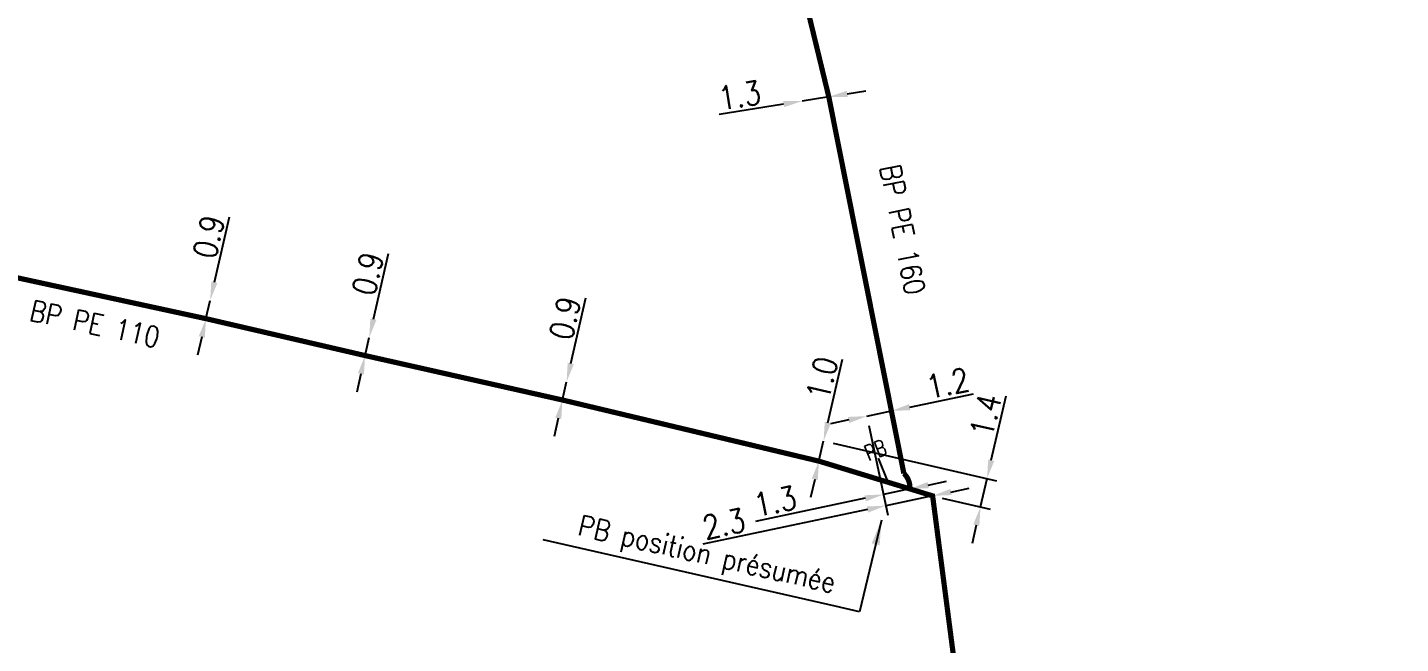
# Model space of a CAD drawing. Header units: millimetres. Extents: x 185000 to 186000, y 127990 to 129010.
# Drawn here: x 185442.7 to 185508.8, y 128583.5 to 128613.1 of the extents above; entities that cross this region are included whole.
import ezdxf
from ezdxf.enums import TextEntityAlignment as Align

# ---------------------------------------------------------------- set-up
doc = ezdxf.new("R2010")
doc.units = ezdxf.units.MM
doc.header["$PDMODE"] = 34
doc.linetypes.add('L_25_PE', pattern=[2000, 1000, 1000])
doc.layers.get('0').update_dxf_attribs({"linetype": 'CONTINUOUS'})
doc.layers.get('DEFPOINTS').update_dxf_attribs({"linetype": 'CONTINUOUS'})
doc.layers.add('L_150', color=1, linetype='CONTINUOUS')
doc.layers.add('L_340', color=7, linetype='CONTINUOUS')
doc.styles.add('G_ROMANS', font='ROMANS.SHX', dxfattribs={"width": 0.75})
doc.styles.get("Standard").update_dxf_attribs({"font": 'romans.shx', "width": 0.85})
doc.dimstyles.get("Standard").update_dxf_attribs({"dimtxt": 1.5, "dimasz": 1.2, "dimexe": 0.625, "dimexo": 0.625, "dimgap": 0.25, "dimtad": 1, "dimdec": 1, "dimzin": 0, "dimdsep": 46, "dimtxsty": 'Standard', "dimcen": -0.5, "dimadec": 0, "dimazin": 0, "dimtfac": 1, "dimtdec": 1, "dimtmove": 0, "dimatfit": 3, "dimfxl": 0, "dimtolj": 1, "dimtzin": 0, "dimarcsym": 0})

# ---------------------------------------------------------------- blocks, each defined once
blk = doc.blocks.new('*D902')
at = {"layer": 'DEFPOINTS', "color": 0, "linetype": 'Continuous', "transparency": 16777216}
for p in [(185479.989, 128609.582), (185479.989, 128609.582), (185481.273, 128609.788)]:
    blk.add_point(p, dxfattribs=at)
at = {"layer": 'L_150', "color": 0, "linetype": 'Continuous', "lineweight": -2, "transparency": 16777216}
for p, q in [((185482.161, 128609.93), (185483.05, 128610.073)), ((185479.1, 128609.44), (185475.998, 128608.942)), ((185481.273, 128609.788), (185479.989, 128609.582))]:
    blk.add_line(p, q, dxfattribs=at)
at = {"layer": 'L_150', "color": 0, "linetype": 'Continuous', "transparency": 16777216}
for points in [[(185482.137, 128610.079), (185482.185, 128609.782), (185481.273, 128609.788)], [(185479.077, 128609.588), (185479.124, 128609.292), (185479.989, 128609.582)]]:
    blk.add_solid(points, dxfattribs=at)
at = {"layer": 'L_150', "color": 0, "linetype": 'Continuous', "transparency": 16777216, "insert": (185476.986, 128609.86), "char_height": 1.125, "attachment_point": 5, "rotation": 9.10855}
blk.add_mtext('\\A1;1.3', dxfattribs=at)
blk = doc.blocks.new('*D1014')
at = {"layer": 'DEFPOINTS', "color": 0, "linetype": 'Continuous', "transparency": 16777216}
for p in [(185468.662, 128596.083), (185468.662, 128596.083), (185468.462, 128595.205)]:
    blk.add_point(p, dxfattribs=at)
at = {"layer": 'L_150', "color": 0, "linetype": 'Continuous', "lineweight": -2, "transparency": 16777216}
for p, q in [((185468.861, 128596.96), (185469.579, 128600.113)), ((185468.462, 128595.205), (185468.662, 128596.083)), ((185468.262, 128594.328), (185468.062, 128593.45))]:
    blk.add_line(p, q, dxfattribs=at)
at = {"layer": 'L_150', "color": 0, "linetype": 'Continuous', "transparency": 16777216}
for points in [[(185468.715, 128596.994), (185469.008, 128596.927), (185468.662, 128596.083)], [(185468.116, 128594.361), (185468.408, 128594.294), (185468.462, 128595.205)]]:
    blk.add_solid(points, dxfattribs=at)
at = {"layer": 'L_150', "color": 0, "linetype": 'Continuous', "transparency": 16777216, "insert": (185468.589, 128599.142), "char_height": 1.125, "attachment_point": 5, "rotation": 77.17665}
blk.add_mtext('\\A1;0.9', dxfattribs=at)
blk = doc.blocks.new('*D1015')
at = {"layer": 'DEFPOINTS', "color": 0, "linetype": 'Continuous', "transparency": 16777216}
for p in [(185459.17, 128598.219), (185459.17, 128598.219), (185458.969, 128597.342)]:
    blk.add_point(p, dxfattribs=at)
at = {"layer": 'L_150', "color": 0, "linetype": 'Continuous', "lineweight": -2, "transparency": 16777216}
for p, q in [((185459.37, 128599.096), (185460.09, 128602.248)), ((185458.969, 128597.342), (185459.17, 128598.219)), ((185458.769, 128596.464), (185458.568, 128595.587))]:
    blk.add_line(p, q, dxfattribs=at)
at = {"layer": 'L_150', "color": 0, "linetype": 'Continuous', "transparency": 16777216}
for points in [[(185459.224, 128599.13), (185459.516, 128599.063), (185459.17, 128598.219)], [(185458.623, 128596.498), (185458.915, 128596.431), (185458.969, 128597.342)]]:
    blk.add_solid(points, dxfattribs=at)
at = {"layer": 'L_150', "color": 0, "linetype": 'Continuous', "transparency": 16777216, "insert": (185459.099, 128601.278), "char_height": 1.125, "attachment_point": 5, "rotation": 77.12924}
blk.add_mtext('\\A1;0.9', dxfattribs=at)
blk = doc.blocks.new('*D1016')
at = {"layer": 'DEFPOINTS', "color": 0, "linetype": 'Continuous', "transparency": 16777216}
for p in [(185451.518, 128599.994), (185451.518, 128599.994), (185451.316, 128599.117)]:
    blk.add_point(p, dxfattribs=at)
at = {"layer": 'L_150', "color": 0, "linetype": 'Continuous', "lineweight": -2, "transparency": 16777216}
for p, q in [((185451.719, 128600.871), (185452.442, 128604.022)), ((185451.316, 128599.117), (185451.518, 128599.994)), ((185451.115, 128598.239), (185450.914, 128597.362))]:
    blk.add_line(p, q, dxfattribs=at)
at = {"layer": 'L_150', "color": 0, "linetype": 'Continuous', "transparency": 16777216}
for points in [[(185451.573, 128600.905), (185451.865, 128600.837), (185451.518, 128599.994)], [(185450.969, 128598.273), (185451.261, 128598.206), (185451.316, 128599.117)]]:
    blk.add_solid(points, dxfattribs=at)
at = {"layer": 'L_150', "color": 0, "linetype": 'Continuous', "transparency": 16777216, "insert": (185451.45, 128603.053), "char_height": 1.125, "attachment_point": 5, "rotation": 77.07448}
blk.add_mtext('\\A1;0.9', dxfattribs=at)
blk = doc.blocks.new('*D1569')
at = {"layer": 'DEFPOINTS', "color": 0, "linetype": 'Continuous', "transparency": 16777216}
for p in [(185483.109, 128594.43), (185483.109, 128594.43), (185484.284, 128594.677)]:
    blk.add_point(p, dxfattribs=at)
at = {"layer": 'L_150', "color": 0, "linetype": 'Continuous', "lineweight": -2, "transparency": 16777216}
for p, q in [((185485.164, 128594.862), (185488.239, 128595.509)), ((185482.229, 128594.245), (185481.348, 128594.06)), ((185483.109, 128594.43), (185484.284, 128594.677))]:
    blk.add_line(p, q, dxfattribs=at)
at = {"layer": 'L_150', "color": 0, "linetype": 'Continuous', "transparency": 16777216}
for points in [[(185485.134, 128595.009), (185485.195, 128594.715), (185484.284, 128594.677)], [(185482.198, 128594.392), (185482.259, 128594.098), (185483.109, 128594.43)]]:
    blk.add_solid(points, dxfattribs=at)
at = {"layer": 'L_150', "color": 0, "linetype": 'Continuous', "transparency": 16777216, "insert": (185486.988, 128596.012), "char_height": 1.125, "attachment_point": 5, "rotation": 11.87008}
blk.add_mtext('\\A1;1.2', dxfattribs=at)
blk = doc.blocks.new('*D1570')
at = {"layer": 'DEFPOINTS', "color": 0, "linetype": 'Continuous', "transparency": 16777216}
for p in [(185481.023, 128593.237), (185481.023, 128593.237), (185480.798, 128592.263)]:
    blk.add_point(p, dxfattribs=at)
at = {"layer": 'L_150', "color": 0, "linetype": 'Continuous', "lineweight": -2, "transparency": 16777216}
for p, q in [((185481.224, 128594.114), (185481.929, 128597.176)), ((185480.798, 128592.263), (185481.023, 128593.237)), ((185480.596, 128591.386), (185480.394, 128590.509))]:
    blk.add_line(p, q, dxfattribs=at)
at = {"layer": 'L_150', "color": 0, "linetype": 'Continuous', "transparency": 16777216}
for points in [[(185481.078, 128594.148), (185481.371, 128594.081), (185481.023, 128593.237)], [(185480.45, 128591.419), (185480.743, 128591.352), (185480.798, 128592.263)]]:
    blk.add_solid(points, dxfattribs=at)
at = {"layer": 'L_150', "color": 0, "linetype": 'Continuous', "transparency": 16777216, "insert": (185480.947, 128596.252), "char_height": 1.125, "attachment_point": 5, "rotation": 77.03654}
blk.add_mtext('\\A1;1.0', dxfattribs=at)
blk = doc.blocks.new('*D1571')
at = {"layer": 'DEFPOINTS', "color": 0, "linetype": 'Continuous', "transparency": 16777216}
for p in [(185481.023, 128593.237), (185488.884, 128591.428), (185486.266, 128590.594)]:
    blk.add_point(p, dxfattribs=at)
at = {"layer": 'L_150', "color": 0, "linetype": 'Continuous', "lineweight": -2, "transparency": 16777216}
for p, q in [((185489.086, 128592.305), (185489.801, 128595.411)), ((185481.479, 128593.132), (185489.341, 128591.322)), ((185488.57, 128590.063), (185488.884, 128591.428)), ((185486.723, 128590.489), (185489.027, 128589.958)), ((185488.368, 128589.186), (185488.166, 128588.309))]:
    blk.add_line(p, q, dxfattribs=at)
at = {"layer": 'L_150', "color": 0, "linetype": 'Continuous', "transparency": 16777216}
for points in [[(185488.94, 128592.338), (185489.232, 128592.271), (185488.884, 128591.428)], [(185488.222, 128589.22), (185488.514, 128589.153), (185488.57, 128590.063)]]:
    blk.add_solid(points, dxfattribs=at)
at = {"layer": 'L_150', "color": 0, "linetype": 'Continuous', "transparency": 16777216, "insert": (185488.814, 128594.465), "char_height": 1.125, "attachment_point": 5, "rotation": 77.03654}
blk.add_mtext('\\A1;1.4', dxfattribs=at)
blk = doc.blocks.new('*D1572')
at = {"layer": 'DEFPOINTS', "color": 0, "linetype": 'Continuous', "transparency": 16777216}
for p in [(185483.109, 128594.43), (185486.266, 128590.594), (185484.015, 128590.121)]:
    blk.add_point(p, dxfattribs=at)
at = {"layer": 'L_150', "color": 0, "linetype": 'Continuous', "lineweight": -2, "transparency": 16777216}
for p, q in [((185483.206, 128593.972), (185484.112, 128589.662)), ((185487.147, 128590.779), (185488.027, 128590.964)), ((185486.266, 128590.594), (185484.015, 128590.121)), ((185483.134, 128589.936), (185475.221, 128588.272))]:
    blk.add_line(p, q, dxfattribs=at)
at = {"layer": 'L_150', "color": 0, "linetype": 'Continuous', "transparency": 16777216}
for points in [[(185487.116, 128590.926), (185487.178, 128590.632), (185486.266, 128590.594)], [(185483.104, 128590.082), (185483.165, 128589.789), (185484.015, 128590.121)]]:
    blk.add_solid(points, dxfattribs=at)
at = {"layer": 'L_150', "color": 0, "linetype": 'Continuous', "transparency": 16777216, "insert": (185476.23, 128589.251), "char_height": 1.125, "attachment_point": 5, "rotation": 11.87008}
blk.add_mtext('\\A1;2.3', dxfattribs=at)
blk = doc.blocks.new('*D1573')
at = {"layer": 'DEFPOINTS', "color": 0, "linetype": 'Continuous', "transparency": 16777216}
for p in [(185483.109, 128594.43), (185485.174, 128590.927), (185483.902, 128590.66)]:
    blk.add_point(p, dxfattribs=at)
at = {"layer": 'L_150', "color": 0, "linetype": 'Continuous', "lineweight": -2, "transparency": 16777216}
for p, q in [((185483.206, 128593.972), (185483.998, 128590.201)), ((185485.174, 128590.927), (185483.902, 128590.66)), ((185486.055, 128591.112), (185486.936, 128591.297)), ((185483.021, 128590.475), (185477.752, 128589.367))]:
    blk.add_line(p, q, dxfattribs=at)
at = {"layer": 'L_150', "color": 0, "linetype": 'Continuous', "transparency": 16777216}
for points in [[(185486.024, 128591.259), (185486.086, 128590.965), (185485.174, 128590.927)], [(185482.99, 128590.621), (185483.052, 128590.328), (185483.902, 128590.66)]]:
    blk.add_solid(points, dxfattribs=at)
at = {"layer": 'L_150', "color": 0, "linetype": 'Continuous', "transparency": 16777216, "insert": (185478.695, 128590.332), "char_height": 1.125, "attachment_point": 5, "rotation": 11.87008}
blk.add_mtext('\\A1;1.3', dxfattribs=at)
blk = doc.blocks.new('L_340_13')
at = {"color": 0, "linetype": 'Continuous', "flags": 128}
blk.add_lwpolyline([(0, 0), (0, 1.25)], dxfattribs=at)
at = {"color": 0, "linetype": 'Continuous', "style": 'G_ROMANS', "width": 0.75}
blk.add_text('PB', height=0.75, dxfattribs=at).set_placement((0, 1.663), align=Align.MIDDLE)
at = {"color": 0, "linetype": 'Continuous', "width": 0.75, "flags": 3}
for tag, p in [('DEF_LEG', (0, -10)), ('DEF_COUP', (0, -12.5)), ('DEF_TYPE', (0, -15))]:
    blk.add_attdef(tag, text='', height=1.2, dxfattribs=at).set_placement(p, align=Align.MIDDLE)

msp = doc.modelspace()

# ---------------------------------------------------------------- linework, layer by layer
at = {"layer": 'L_150', "linetype": 'L_25_PE', "const_width": 0.25, "flags": 128}
msp.add_lwpolyline([(185485.174, 128590.927, 0.219583), (185484.883, 128591.672), (185484.284, 128594.677), (185481.273, 128609.788), (185481.273, 128609.788), (185479.417, 128617.431), (185479.005, 128617.887), (185477.68, 128619.613), (185476.854, 128620.392), (185473.07, 128621.536), (185472.489, 128621.692), (185472.595, 128622.085), (185472.687, 128622.427), (185475.016, 128631.077), (185475.221, 128631.837), (185476.166, 128635.347), (185473.977, 128641.9), (185471.04, 128651.305), (185466.197, 128667.144), (185464.056, 128674.298), (185461.833, 128681.502), (185457.313, 128696.44), (185457.313, 128696.44), (185448.251, 128726.224), (185448.177, 128726.47), (185448.305, 128726.834), (185447.95, 128727.993)], format="xyb", dxfattribs=at)
at = {"layer": 'L_150', "linetype": 'L_25_PE', "ltscale": 0.5, "const_width": 0.25, "flags": 128}
msp.add_lwpolyline([(185265.602, 128596.335, 0.095851), (185269.236, 128597.419, 0.054816), (185271.049, 128598.633, -0.159877), (185272.999, 128599.902), (185279.534, 128600.822), (185299.642, 128602.699), (185301.099, 128602.122), (185320.408, 128603.792), (185325.301, 128604.081), (185326.178, 128605.008), (185344.781, 128606.732), (185344.781, 128606.732), (185348.92, 128606.799), (185359.538, 128607.289), (185373.21, 128608.188), (185377.037, 128608.44), (185387.524, 128607.976), (185390.477, 128607.77), (185400.034, 128606.841), (185409.013, 128606.188), (185414.976, 128605.506), (185429.909, 128604.094), (185432.534, 128603.293), (185441.425, 128601.26), (185451.316, 128599.117), (185458.969, 128597.342), (185468.462, 128595.205), (185468.462, 128595.205), (185480.798, 128592.263), (185484.133, 128591.245), (185485.174, 128590.927), (185486.266, 128590.594), (185487.584, 128580.483), (185490.96, 128558.974), (185492.324, 128550.905), (185493.483, 128543.558), (185494.873, 128535.016), (185497.452, 128519.074), (185498.473, 128512.951), (185502.717, 128486.541), (185503.742, 128479.621), (185504.98, 128472.078), (185505.653, 128467.868), (185506.547, 128461.639), (185506.784, 128460.259), (185506.846, 128459.894), (185506.885, 128459.668), (185508.054, 128452.847), (185508.648, 128449.384)], format="xyb", dxfattribs=at)

# ---------------------------------------------------------------- block references
at = {"layer": 'L_340', "ltscale": 0.5, "rotation": 21.72712893352324}
msp.add_blockref('L_340_13', (185484.133, 128591.245), dxfattribs=at)

# ---------------------------------------------------------------- texts
at = {"layer": 'L_150', "linetype": 'Continuous', "width": 0.85}
for s, rotation, p in [('BP PE 160', 281.26948, (185484.826, 128603.402)), ('BP PE 110', 347.73471, (185445.975, 128598.861))]:
    msp.add_text(s, height=1, rotation=rotation, dxfattribs=at).set_placement(p, align=Align.MIDDLE)
at = {"layer": 'L_340', "linetype": 'Continuous', "insert": (185481.546, 128586.237), "char_height": 1, "attachment_point": 6, "rotation": 347.2009}
msp.add_mtext('PB position présumée', dxfattribs=at)

# ---------------------------------------------------------------- dimensions: what is measured, and where the dimension line sits
at = {"layer": 'L_150', "linetype": 'Continuous'}
for base, p1, p2, angle, override, picture, middle in [((185479.989, 128609.582), (185481.273, 128609.788), (185479.989, 128609.582), 9.10855, {"dimscale": 0.75}, '*D902', (185477.105, 128609.12)), ((185451.518, 128599.994), (185451.316, 128599.117), (185451.518, 128599.994), 257.07448, {"dimscale": 0.75}, '*D1016', (185452.181, 128602.885)), ((185459.17, 128598.219), (185458.969, 128597.342), (185459.17, 128598.219), 257.12924, {"dimscale": 0.75}, '*D1015', (185459.831, 128601.111)), ((185468.662, 128596.083), (185468.462, 128595.205), (185468.662, 128596.083), 257.17665, {"dimscale": 0.75}, '*D1014', (185469.32, 128598.975)), ((185481.023, 128593.237), (185480.798, 128592.263), (185481.023, 128593.237), 257.03654, {"dimscale": 0.75, "dimlfac": 1, "dimlunit": 2, "dimatfit": 0}, '*D1570', (185481.678, 128596.084)), ((185483.109, 128594.43), (185484.284, 128594.677), (185483.109, 128594.43), 11.87008, {"dimscale": 0.75, "dimatfit": 0}, '*D1569', (185487.142, 128595.278)), ((185488.884, 128591.428), (185486.266, 128590.594), (185481.023, 128593.237), 257.03654, {"dimscale": 0.75, "dimatfit": 0}, '*D1571', (185489.545, 128594.296)), ((185484.015, 128590.121), (185486.266, 128590.594), (185483.109, 128594.43), 11.87008, {"dimscale": 0.75, "dimatfit": 0}, '*D1572', (185476.385, 128588.517)), ((185483.902, 128590.66), (185485.174, 128590.927), (185483.109, 128594.43), 11.87008, {"dimscale": 0.75, "dimatfit": 0}, '*D1573', (185478.849, 128589.598))]:
    dim = msp.add_linear_dim(base=base, p1=p1, p2=p2, angle=angle, dimstyle='Standard', override=override, dxfattribs=at)
    dim.commit()
    dim.dimension.update_dxf_attribs({"geometry": picture, "text_midpoint": middle, "dimtype": 160})

# ---------------------------------------------------------------- leaders
at = {"layer": 'L_340', "linetype": 'Continuous', "annotation_type": 0, "has_hookline": 1, "hookline_direction": 1, "text_width": 14.167, "horizontal_direction": (0.975153, -0.221533, 0)}
msp.add_leader([(185483.805, 128589.432), (185482.757, 128585.022), (185481.586, 128585.288)], dimstyle='Standard', dxfattribs=at)

doc.saveas('drawing.dxf')
